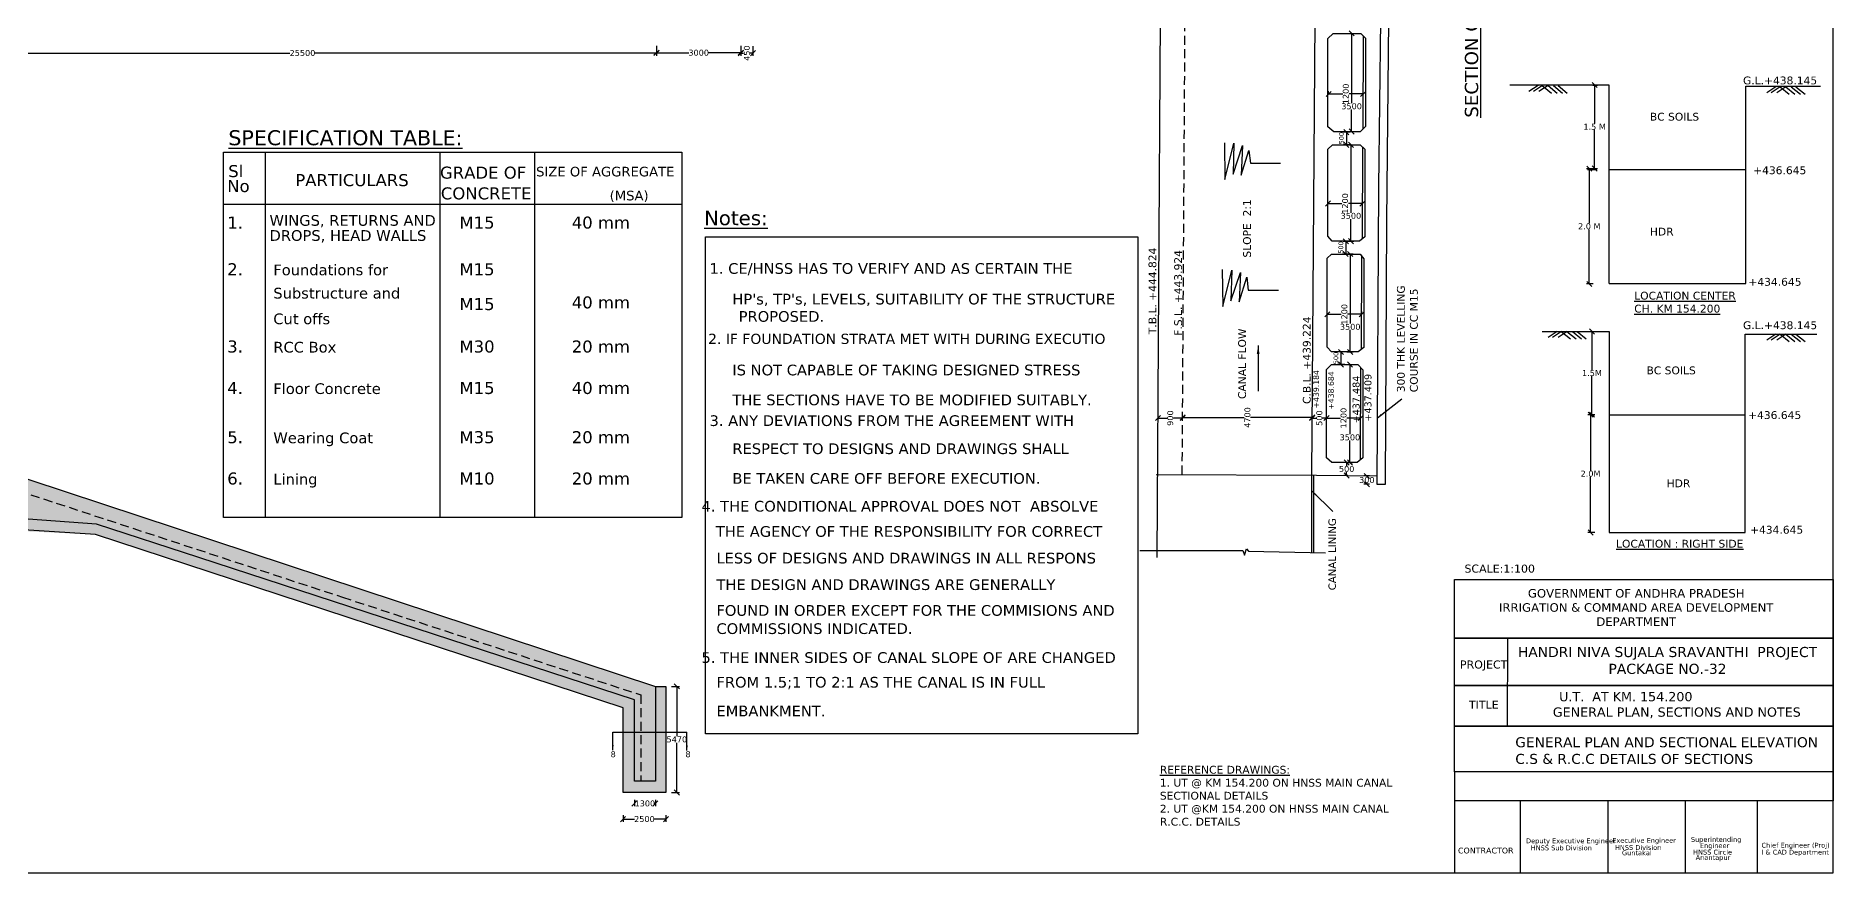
# Model space of a CAD drawing. Header units: inches. Extents: x 158 to 3095, y 377 to 1940.
# Drawn here: x 1815 to 3090, y 377 to 970 of the extents above; entities that cross this region are included whole.
import ezdxf

# ---------------------------------------------------------------- set-up
doc = ezdxf.new("R2010")
doc.units = ezdxf.units.IN
doc.header["$MEASUREMENT"] = 0
doc.linetypes.add('HIDDEN', pattern=[9.525, 6.35, -3.175])
for name, color, linetype in [('DIMENSION', 7, 'Continuous'), ('DRAWING', 50, 'Continuous'), ('HATCH', 7, 'Continuous'), ('TEXT', 7, 'Continuous')]:
    doc.layers.add(name, color=color, linetype=linetype)
doc.styles.get("Standard").update_dxf_attribs({"font": 'verdana.ttf', "height": 4.1875})
doc.dimstyles.get("Standard").update_dxf_attribs({"dimtxt": 4.055, "dimasz": 3.625, "dimexe": 1.9925, "dimexo": 0.0625, "dimgap": 0.09, "dimtad": 0, "dimtih": 1, "dimtoh": 1, "dimdec": 0, "dimzin": 0, "dimdsep": 46, "dimtxsty": 'Standard', "dimblk": 'OBLIQUE', "dimcen": 0.09, "dimadec": 0, "dimazin": 0, "dimtfac": 1, "dimtdec": 0, "dimtofl": 0, "dimtmove": 0, "dimatfit": 3, "dimfxl": 1, "dimtolj": 1, "dimtzin": 0, "dimarcsym": 0})

# ---------------------------------------------------------------- blocks, each defined once
blk = doc.blocks.new('_Oblique')
at = {"color": 0, "linetype": 'ByBlock', "lineweight": -2}
blk.add_line((-0.5, -0.5), (0.5, 0.5), dxfattribs=at)
blk = doc.blocks.new('*D35')
at = {"layer": 'Defpoints', "color": 0, "transparency": 16777216}
for p in [(2265.6, 509.2), (2265.6, 434), (2269.5, 434)]:
    blk.add_point(p, dxfattribs=at)
at = {"layer": 'DIMENSION', "color": 0, "lineweight": -2, "transparency": 16777216}
for p, q in [((2265.7, 509.2), (2271.5, 509.2)), ((2269.5, 509.2), (2269.5, 473.9)), ((2269.5, 434), (2269.5, 469.3)), ((2265.7, 434), (2271.5, 434))]:
    blk.add_line(p, q, dxfattribs=at)
at = {"layer": 'DIMENSION', "color": 0, "lineweight": -2, "transparency": 16777216, "xscale": 3.625, "yscale": 3.625, "zscale": 3.625}
for p, rotation in [((2269.5, 509.2), 90), ((2269.5, 434), 270)]:
    blk.add_blockref('_Oblique', p, dxfattribs=dict(at, rotation=rotation))
at = {"layer": 'DIMENSION', "color": 0, "transparency": 16777216, "insert": (2269.5, 471.6), "char_height": 4.19, "attachment_point": 5}
blk.add_mtext('\\A1;5470', dxfattribs=at)
blk = doc.blocks.new('*D36')
at = {"layer": 'Defpoints', "color": 0, "transparency": 16777216}
for p in [(2231.3, 418), (2261.8, 418), (2261.8, 415.1)]:
    blk.add_point(p, dxfattribs=at)
at = {"layer": 'DIMENSION', "color": 0, "lineweight": -2, "transparency": 16777216}
for p, q in [((2231.3, 417.9), (2231.3, 413.1)), ((2231.3, 415.1), (2239.5, 415.1)), ((2261.8, 415.1), (2253.5, 415.1)), ((2261.8, 417.9), (2261.8, 413.1))]:
    blk.add_line(p, q, dxfattribs=at)
at = {"layer": 'DIMENSION', "color": 0, "lineweight": -2, "transparency": 16777216, "xscale": 3.625, "yscale": 3.625, "zscale": 3.625, "rotation": 180}
blk.add_blockref('_Oblique', (2231.3, 415.1), dxfattribs=at)
at = {"layer": 'DIMENSION', "color": 0, "lineweight": -2, "transparency": 16777216, "xscale": 3.625, "yscale": 3.625, "zscale": 3.625}
blk.add_blockref('_Oblique', (2261.8, 415.1), dxfattribs=at)
at = {"layer": 'DIMENSION', "color": 0, "transparency": 16777216, "insert": (2246.5, 415.1), "char_height": 4.19, "attachment_point": 5}
blk.add_mtext('\\A1;2500', dxfattribs=at)
blk = doc.blocks.new('*D37')
at = {"layer": 'Defpoints', "color": 0, "transparency": 16777216}
for p in [(2239.4, 428.7), (2254.3, 428.7), (2254.3, 426.2)]:
    blk.add_point(p, dxfattribs=at)
at = {"layer": 'DIMENSION', "color": 0, "lineweight": -2, "transparency": 16777216}
for p, q in [((2239.4, 428.7), (2239.4, 424.2)), ((2239.4, 426.2), (2240, 426.2)), ((2254.3, 426.2), (2253.7, 426.2)), ((2254.3, 428.7), (2254.3, 424.2))]:
    blk.add_line(p, q, dxfattribs=at)
at = {"layer": 'DIMENSION', "color": 0, "lineweight": -2, "transparency": 16777216, "xscale": 3.625, "yscale": 3.625, "zscale": 3.625, "rotation": 180}
blk.add_blockref('_Oblique', (2239.4, 426.2), dxfattribs=at)
at = {"layer": 'DIMENSION', "color": 0, "lineweight": -2, "transparency": 16777216, "xscale": 3.625, "yscale": 3.625, "zscale": 3.625}
blk.add_blockref('_Oblique', (2254.3, 426.2), dxfattribs=at)
at = {"layer": 'DIMENSION', "color": 0, "transparency": 16777216, "insert": (2246.8, 426.2), "char_height": 4.19, "attachment_point": 5}
blk.add_mtext('\\A1;1300', dxfattribs=at)
blk = doc.blocks.new('*D85')
at = {"layer": 'Defpoints', "color": 0, "transparency": 16777216}
for p in [(1752.4, 963.4), (2255.1, 963.4), (2255.1, 958.4)]:
    blk.add_point(p, dxfattribs=at)
at = {"layer": 'DIMENSION', "color": 0, "lineweight": -2, "transparency": 16777216}
for p, q in [((1752.4, 963.4), (1752.4, 956.4)), ((1752.4, 958.4), (1994.9, 958.4)), ((2255.1, 958.4), (2012.6, 958.4)), ((2255.1, 963.4), (2255.1, 956.4))]:
    blk.add_line(p, q, dxfattribs=at)
at = {"layer": 'DIMENSION', "color": 0, "lineweight": -2, "transparency": 16777216, "xscale": 3.625, "yscale": 3.625, "zscale": 3.625, "rotation": 180}
blk.add_blockref('_Oblique', (1752.4, 958.4), dxfattribs=at)
at = {"layer": 'DIMENSION', "color": 0, "lineweight": -2, "transparency": 16777216, "xscale": 3.625, "yscale": 3.625, "zscale": 3.625}
blk.add_blockref('_Oblique', (2255.1, 958.4), dxfattribs=at)
at = {"layer": 'DIMENSION', "color": 0, "transparency": 16777216, "insert": (2003.8, 958.4), "char_height": 4.19, "attachment_point": 5}
blk.add_mtext('\\A1;25500', dxfattribs=at)
blk = doc.blocks.new('*D86')
at = {"layer": 'Defpoints', "color": 0, "transparency": 16777216}
for p in [(2255.1, 963.4), (2314.9, 963.4), (2314.9, 958.6)]:
    blk.add_point(p, dxfattribs=at)
at = {"layer": 'DIMENSION', "color": 0, "lineweight": -2, "transparency": 16777216}
for p, q in [((2255.1, 963.4), (2255.1, 956.6)), ((2255.1, 958.6), (2278, 958.6)), ((2314.9, 958.6), (2292, 958.6)), ((2314.9, 963.4), (2314.9, 956.6))]:
    blk.add_line(p, q, dxfattribs=at)
at = {"layer": 'DIMENSION', "color": 0, "lineweight": -2, "transparency": 16777216, "xscale": 3.625, "yscale": 3.625, "zscale": 3.625, "rotation": 180}
blk.add_blockref('_Oblique', (2255.1, 958.6), dxfattribs=at)
at = {"layer": 'DIMENSION', "color": 0, "lineweight": -2, "transparency": 16777216, "xscale": 3.625, "yscale": 3.625, "zscale": 3.625}
blk.add_blockref('_Oblique', (2314.9, 958.6), dxfattribs=at)
at = {"layer": 'DIMENSION', "color": 0, "transparency": 16777216, "insert": (2285, 958.6), "char_height": 4.19, "attachment_point": 5}
blk.add_mtext('\\A1;3000', dxfattribs=at)
blk = doc.blocks.new('*D87')
at = {"layer": 'Defpoints', "color": 0, "transparency": 16777216}
for p in [(2314.9, 963.4), (2323.5, 963.4), (2323.5, 958.3)]:
    blk.add_point(p, dxfattribs=at)
at = {"layer": 'DIMENSION', "color": 0, "lineweight": -2, "transparency": 16777216}
for p, q in [((2314.9, 963.3), (2314.9, 956.3)), ((2314.9, 958.3), (2316.9, 958.3)), ((2323.5, 958.3), (2321.5, 958.3)), ((2323.5, 963.3), (2323.5, 956.3))]:
    blk.add_line(p, q, dxfattribs=at)
at = {"layer": 'DIMENSION', "color": 0, "lineweight": -2, "transparency": 16777216, "xscale": 3.625, "yscale": 3.625, "zscale": 3.625, "rotation": 180}
blk.add_blockref('_Oblique', (2314.9, 958.3), dxfattribs=at)
at = {"layer": 'DIMENSION', "color": 0, "lineweight": -2, "transparency": 16777216, "xscale": 3.625, "yscale": 3.625, "zscale": 3.625}
blk.add_blockref('_Oblique', (2323.5, 958.3), dxfattribs=at)
at = {"layer": 'DIMENSION', "color": 0, "transparency": 16777216, "insert": (2319.2, 958.3), "char_height": 4.19, "attachment_point": 5, "rotation": 90}
blk.add_mtext('\\A1;450', dxfattribs=at)
blk = doc.blocks.new('*D98')
at = {"layer": 'Defpoints', "color": 0, "transparency": 16777216}
for p in [(2759.2, 652.6), (2761.1, 652.6), (2761.2, 658.5)]:
    blk.add_point(p, dxfattribs=at)
at = {"layer": 'DIMENSION', "color": 0, "lineweight": -2, "transparency": 16777216}
for p, q in [((2761.1, 658.5), (2757.2, 658.5)), ((2761.1, 652.6), (2757.2, 652.6)), ((2759.2, 658.5), (2759.2, 657.8)), ((2759.2, 652.6), (2759.2, 653.3))]:
    blk.add_line(p, q, dxfattribs=at)
at = {"layer": 'DIMENSION', "color": 0, "lineweight": -2, "transparency": 16777216, "xscale": 3.625, "yscale": 3.625, "zscale": 3.625}
for p, rotation in [((2759.2, 658.5), 90), ((2759.2, 652.6), 270)]:
    blk.add_blockref('_Oblique', p, dxfattribs=dict(at, rotation=rotation))
at = {"layer": 'DIMENSION', "color": 0, "transparency": 16777216, "insert": (2759.2, 655.6), "char_height": 4.19, "attachment_point": 5}
blk.add_mtext('\\A1;300', dxfattribs=at)
blk = doc.blocks.new('*D99')
at = {"layer": 'Defpoints', "color": 0, "transparency": 16777216}
for p in [(2745.8, 668), (2744.9, 658.8), (2745.8, 658.8)]:
    blk.add_point(p, dxfattribs=at)
at = {"layer": 'DIMENSION', "color": 0, "lineweight": -2, "transparency": 16777216}
for p, q in [((2745.7, 668), (2742.9, 668)), ((2744.9, 668), (2744.9, 665.6)), ((2745.7, 658.8), (2742.9, 658.8)), ((2744.9, 658.8), (2744.9, 661.1))]:
    blk.add_line(p, q, dxfattribs=at)
at = {"layer": 'DIMENSION', "color": 0, "lineweight": -2, "transparency": 16777216, "xscale": 3.625, "yscale": 3.625, "zscale": 3.625}
for p, rotation in [((2744.9, 668), 90), ((2744.9, 658.8), 270)]:
    blk.add_blockref('_Oblique', p, dxfattribs=dict(at, rotation=rotation))
at = {"layer": 'DIMENSION', "color": 0, "transparency": 16777216, "insert": (2744.9, 663.4), "char_height": 4.19, "attachment_point": 5}
blk.add_mtext('\\A1;500', dxfattribs=at)
blk = doc.blocks.new('*D100')
at = {"layer": 'Defpoints', "color": 0, "transparency": 16777216}
for p in [(2611, 699.5), (2628.5, 699.5), (2628.5, 699.5)]:
    blk.add_point(p, dxfattribs=at)
at = {"layer": 'DIMENSION', "color": 0, "lineweight": -2, "transparency": 16777216}
for p, q in [((2611, 699.5), (2611, 701.5)), ((2611, 699.5), (2617.5, 699.5)), ((2628.5, 699.5), (2622, 699.5)), ((2628.5, 699.5), (2628.5, 701.5))]:
    blk.add_line(p, q, dxfattribs=at)
at = {"layer": 'DIMENSION', "color": 0, "lineweight": -2, "transparency": 16777216, "xscale": 3.625, "yscale": 3.625, "zscale": 3.625, "rotation": 180}
blk.add_blockref('_Oblique', (2611, 699.5), dxfattribs=at)
at = {"layer": 'DIMENSION', "color": 0, "lineweight": -2, "transparency": 16777216, "xscale": 3.625, "yscale": 3.625, "zscale": 3.625}
blk.add_blockref('_Oblique', (2628.5, 699.5), dxfattribs=at)
at = {"layer": 'DIMENSION', "color": 0, "transparency": 16777216, "insert": (2619.7, 699.5), "char_height": 4.19, "attachment_point": 5, "rotation": 90}
blk.add_mtext('\\A1;900', dxfattribs=at)
blk = doc.blocks.new('*D101')
at = {"layer": 'Defpoints', "color": 0, "transparency": 16777216}
for p in [(2628.5, 699.5), (2720.4, 699.9), (2720.4, 699.5)]:
    blk.add_point(p, dxfattribs=at)
at = {"layer": 'DIMENSION', "color": 0, "lineweight": -2, "transparency": 16777216}
for p, q in [((2628.5, 699.5), (2628.5, 701.9)), ((2720.4, 699.5), (2720.4, 701.9)), ((2628.5, 699.9), (2672.2, 699.9)), ((2720.4, 699.9), (2676.7, 699.9))]:
    blk.add_line(p, q, dxfattribs=at)
at = {"layer": 'DIMENSION', "color": 0, "lineweight": -2, "transparency": 16777216, "xscale": 3.625, "yscale": 3.625, "zscale": 3.625, "rotation": 180}
blk.add_blockref('_Oblique', (2628.5, 699.9), dxfattribs=at)
at = {"layer": 'DIMENSION', "color": 0, "lineweight": -2, "transparency": 16777216, "xscale": 3.625, "yscale": 3.625, "zscale": 3.625}
blk.add_blockref('_Oblique', (2720.4, 699.9), dxfattribs=at)
at = {"layer": 'DIMENSION', "color": 0, "transparency": 16777216, "insert": (2674.5, 699.9), "char_height": 4.19, "attachment_point": 5, "rotation": 90}
blk.add_mtext('\\A1;4700', dxfattribs=at)
blk = doc.blocks.new('*D102')
at = {"layer": 'Defpoints', "color": 0, "transparency": 16777216}
for p in [(2720.4, 699.5), (2730.6, 699.5), (2730.6, 699.5)]:
    blk.add_point(p, dxfattribs=at)
at = {"layer": 'DIMENSION', "color": 0, "lineweight": -2, "transparency": 16777216}
for p, q in [((2720.4, 699.6), (2720.4, 701.5)), ((2720.4, 699.5), (2723.3, 699.5)), ((2730.6, 699.5), (2727.8, 699.5)), ((2730.6, 699.5), (2730.6, 701.5))]:
    blk.add_line(p, q, dxfattribs=at)
at = {"layer": 'DIMENSION', "color": 0, "lineweight": -2, "transparency": 16777216, "xscale": 3.625, "yscale": 3.625, "zscale": 3.625}
for p, rotation in [((2720.4, 699.5), 179.6482140810192), ((2730.6, 699.5), 359.6482140810192)]:
    blk.add_blockref('_Oblique', p, dxfattribs=dict(at, rotation=rotation))
at = {"layer": 'DIMENSION', "color": 0, "transparency": 16777216, "insert": (2725.5, 699.5), "char_height": 4.19, "attachment_point": 5, "rotation": 90}
blk.add_mtext('\\A1;500', dxfattribs=at)
blk = doc.blocks.new('*D103')
at = {"layer": 'Defpoints', "color": 0, "transparency": 16777216}
for p in [(2730.6, 699.5), (2754.8, 699.5), (2754.8, 699.5)]:
    blk.add_point(p, dxfattribs=at)
at = {"layer": 'DIMENSION', "color": 0, "lineweight": -2, "transparency": 16777216}
for p, q in [((2730.6, 699.5), (2730.6, 701.5)), ((2730.6, 699.5), (2740.5, 699.5)), ((2754.8, 699.5), (2745, 699.5)), ((2754.8, 699.5), (2754.8, 701.5))]:
    blk.add_line(p, q, dxfattribs=at)
at = {"layer": 'DIMENSION', "color": 0, "lineweight": -2, "transparency": 16777216, "xscale": 3.625, "yscale": 3.625, "zscale": 3.625, "rotation": 180}
blk.add_blockref('_Oblique', (2730.6, 699.5), dxfattribs=at)
at = {"layer": 'DIMENSION', "color": 0, "lineweight": -2, "transparency": 16777216, "xscale": 3.625, "yscale": 3.625, "zscale": 3.625}
blk.add_blockref('_Oblique', (2754.8, 699.5), dxfattribs=at)
at = {"layer": 'DIMENSION', "color": 0, "transparency": 16777216, "insert": (2742.7, 699.5), "char_height": 4.19, "attachment_point": 5, "rotation": 90}
blk.add_mtext('\\A1;1200', dxfattribs=at)
blk = doc.blocks.new('*D104')
at = {"layer": 'Defpoints', "color": 0, "transparency": 16777216}
for p in [(2744.9, 737.5), (2747.2, 737.5), (2744.9, 668)]:
    blk.add_point(p, dxfattribs=at)
at = {"layer": 'DIMENSION', "color": 0, "lineweight": -2, "transparency": 16777216}
for p, q in [((2745, 737.5), (2749.2, 737.5)), ((2747.2, 737.5), (2747.2, 688.1)), ((2747.2, 668), (2747.2, 683.6)), ((2745, 668), (2749.2, 668))]:
    blk.add_line(p, q, dxfattribs=at)
at = {"layer": 'DIMENSION', "color": 0, "lineweight": -2, "transparency": 16777216, "xscale": 3.625, "yscale": 3.625, "zscale": 3.625}
for p, rotation in [((2747.2, 737.5), 90), ((2747.2, 668), 270)]:
    blk.add_blockref('_Oblique', p, dxfattribs=dict(at, rotation=rotation))
at = {"layer": 'DIMENSION', "color": 0, "transparency": 16777216, "insert": (2747.2, 685.8), "char_height": 4.19, "attachment_point": 5}
blk.add_mtext('\\A1;3500', dxfattribs=at)
blk = doc.blocks.new('*D105')
at = {"layer": 'Defpoints', "color": 0, "transparency": 16777216}
for p in [(2731.1, 773.1), (2755.6, 773.1), (2755.6, 773.1)]:
    blk.add_point(p, dxfattribs=at)
at = {"layer": 'DIMENSION', "color": 0, "lineweight": -2, "transparency": 16777216}
for p, q in [((2731.1, 773.2), (2731.1, 775.1)), ((2731.1, 773.1), (2741, 773.1)), ((2755.6, 773.1), (2745.6, 773.1)), ((2755.6, 773.2), (2755.6, 775.1))]:
    blk.add_line(p, q, dxfattribs=at)
at = {"layer": 'DIMENSION', "color": 0, "lineweight": -2, "transparency": 16777216, "xscale": 3.625, "yscale": 3.625, "zscale": 3.625, "rotation": 180}
blk.add_blockref('_Oblique', (2731.1, 773.1), dxfattribs=at)
at = {"layer": 'DIMENSION', "color": 0, "lineweight": -2, "transparency": 16777216, "xscale": 3.625, "yscale": 3.625, "zscale": 3.625}
blk.add_blockref('_Oblique', (2755.6, 773.1), dxfattribs=at)
at = {"layer": 'DIMENSION', "color": 0, "transparency": 16777216, "insert": (2743.3, 773.1), "char_height": 4.19, "attachment_point": 5, "rotation": 90}
blk.add_mtext('\\A1;1200', dxfattribs=at)
blk = doc.blocks.new('*D106')
at = {"layer": 'Defpoints', "color": 0, "transparency": 16777216}
for p in [(2745, 815.9), (2747.4, 815.9), (2745, 746.4)]:
    blk.add_point(p, dxfattribs=at)
at = {"layer": 'DIMENSION', "color": 0, "lineweight": -2, "transparency": 16777216}
for p, q in [((2745.1, 815.9), (2749.4, 815.9)), ((2747.4, 815.9), (2747.4, 766.5)), ((2747.4, 746.4), (2747.4, 762)), ((2745.1, 746.4), (2749.4, 746.4))]:
    blk.add_line(p, q, dxfattribs=at)
at = {"layer": 'DIMENSION', "color": 0, "lineweight": -2, "transparency": 16777216, "xscale": 3.625, "yscale": 3.625, "zscale": 3.625}
for p, rotation in [((2747.4, 815.9), 90), ((2747.4, 746.4), 270)]:
    blk.add_blockref('_Oblique', p, dxfattribs=dict(at, rotation=rotation))
at = {"layer": 'DIMENSION', "color": 0, "transparency": 16777216, "insert": (2747.4, 764.2), "char_height": 4.19, "attachment_point": 5}
blk.add_mtext('\\A1;3500', dxfattribs=at)
blk = doc.blocks.new('*D107')
at = {"layer": 'Defpoints', "color": 0, "transparency": 16777216}
for p in [(2731.6, 851.7), (2756.1, 851.7), (2756.1, 851.7)]:
    blk.add_point(p, dxfattribs=at)
at = {"layer": 'DIMENSION', "color": 0, "lineweight": -2, "transparency": 16777216}
for p, q in [((2731.6, 851.8), (2731.6, 853.7)), ((2731.6, 851.7), (2741.5, 851.7)), ((2756.1, 851.7), (2746.1, 851.7)), ((2756.1, 851.8), (2756.1, 853.7))]:
    blk.add_line(p, q, dxfattribs=at)
at = {"layer": 'DIMENSION', "color": 0, "lineweight": -2, "transparency": 16777216, "xscale": 3.625, "yscale": 3.625, "zscale": 3.625, "rotation": 180}
blk.add_blockref('_Oblique', (2731.6, 851.7), dxfattribs=at)
at = {"layer": 'DIMENSION', "color": 0, "lineweight": -2, "transparency": 16777216, "xscale": 3.625, "yscale": 3.625, "zscale": 3.625}
blk.add_blockref('_Oblique', (2756.1, 851.7), dxfattribs=at)
at = {"layer": 'DIMENSION', "color": 0, "transparency": 16777216, "insert": (2743.8, 851.7), "char_height": 4.19, "attachment_point": 5, "rotation": 90}
blk.add_mtext('\\A1;1200', dxfattribs=at)
blk = doc.blocks.new('*D108')
at = {"layer": 'Defpoints', "color": 0, "transparency": 16777216}
for p in [(2745.5, 893.3), (2747.9, 893.3), (2745.5, 825)]:
    blk.add_point(p, dxfattribs=at)
at = {"layer": 'DIMENSION', "color": 0, "lineweight": -2, "transparency": 16777216}
for p, q in [((2745.6, 893.3), (2749.9, 893.3)), ((2747.9, 893.3), (2747.9, 845.1)), ((2747.9, 825), (2747.9, 840.6)), ((2745.6, 825), (2749.9, 825))]:
    blk.add_line(p, q, dxfattribs=at)
at = {"layer": 'DIMENSION', "color": 0, "lineweight": -2, "transparency": 16777216, "xscale": 3.625, "yscale": 3.625, "zscale": 3.625}
for p, rotation in [((2747.9, 893.3), 90), ((2747.9, 825), 270)]:
    blk.add_blockref('_Oblique', p, dxfattribs=dict(at, rotation=rotation))
at = {"layer": 'DIMENSION', "color": 0, "transparency": 16777216, "insert": (2747.9, 842.9), "char_height": 4.19, "attachment_point": 5}
blk.add_mtext('\\A1;3500', dxfattribs=at)
blk = doc.blocks.new('*D109')
at = {"layer": 'Defpoints', "color": 0, "transparency": 16777216}
for p in [(2732.1, 929.4), (2756.6, 929.4), (2756.6, 929.4)]:
    blk.add_point(p, dxfattribs=at)
at = {"layer": 'DIMENSION', "color": 0, "lineweight": -2, "transparency": 16777216}
for p, q in [((2732.1, 929.5), (2732.1, 931.4)), ((2756.6, 929.5), (2756.6, 931.4)), ((2732.1, 929.4), (2742.1, 929.4)), ((2756.6, 929.4), (2746.6, 929.4))]:
    blk.add_line(p, q, dxfattribs=at)
at = {"layer": 'DIMENSION', "color": 0, "lineweight": -2, "transparency": 16777216, "xscale": 3.625, "yscale": 3.625, "zscale": 3.625, "rotation": 180}
blk.add_blockref('_Oblique', (2732.1, 929.4), dxfattribs=at)
at = {"layer": 'DIMENSION', "color": 0, "lineweight": -2, "transparency": 16777216, "xscale": 3.625, "yscale": 3.625, "zscale": 3.625}
blk.add_blockref('_Oblique', (2756.6, 929.4), dxfattribs=at)
at = {"layer": 'DIMENSION', "color": 0, "transparency": 16777216, "insert": (2744.3, 929.4), "char_height": 4.19, "attachment_point": 5, "rotation": 90}
blk.add_mtext('\\A1;1200', dxfattribs=at)
blk = doc.blocks.new('*D110')
at = {"layer": 'Defpoints', "color": 0, "transparency": 16777216}
for p in [(2746.1, 972.3), (2748.4, 972.3), (2746.1, 902.7)]:
    blk.add_point(p, dxfattribs=at)
at = {"layer": 'DIMENSION', "color": 0, "lineweight": -2, "transparency": 16777216}
for p, q in [((2746.1, 972.3), (2750.4, 972.3)), ((2748.4, 972.3), (2748.4, 922.8)), ((2748.4, 902.7), (2748.4, 918.3)), ((2746.1, 902.7), (2750.4, 902.7))]:
    blk.add_line(p, q, dxfattribs=at)
at = {"layer": 'DIMENSION', "color": 0, "lineweight": -2, "transparency": 16777216, "xscale": 3.625, "yscale": 3.625, "zscale": 3.625}
for p, rotation in [((2748.4, 972.3), 90), ((2748.4, 902.7), 270)]:
    blk.add_blockref('_Oblique', p, dxfattribs=dict(at, rotation=rotation))
at = {"layer": 'DIMENSION', "color": 0, "transparency": 16777216, "insert": (2748.4, 920.6), "char_height": 4.19, "attachment_point": 5}
blk.add_mtext('\\A1;3500', dxfattribs=at)
blk = doc.blocks.new('*D118')
at = {"layer": 'Defpoints', "color": 0, "transparency": 16777216}
for p in [(2921.1, 701.9), (2918, 618.4), (2921.1, 618.4)]:
    blk.add_point(p, dxfattribs=at)
at = {"layer": 'DIMENSION', "color": 0, "lineweight": -2, "transparency": 16777216}
for p, q in [((2921.1, 701.9), (2916.1, 701.9)), ((2918, 701.9), (2918, 662.4)), ((2918, 618.4), (2918, 657.9)), ((2921.1, 618.4), (2916.1, 618.4))]:
    blk.add_line(p, q, dxfattribs=at)
at = {"layer": 'DIMENSION', "color": 0, "lineweight": -2, "transparency": 16777216, "xscale": 3.625, "yscale": 3.625, "zscale": 3.625}
for p, rotation in [((2918, 701.9), 90), ((2918, 618.4), 270)]:
    blk.add_blockref('_Oblique', p, dxfattribs=dict(at, rotation=rotation))
at = {"layer": 'DIMENSION', "color": 0, "transparency": 16777216, "insert": (2918, 660.1), "char_height": 4.19, "attachment_point": 5}
blk.add_mtext('\\A1;2.0M', dxfattribs=at)
blk = doc.blocks.new('*D119')
at = {"layer": 'Defpoints', "color": 0, "transparency": 16777216}
for p in [(2918.6, 760.9), (2919, 760.9), (2918.6, 701.9)]:
    blk.add_point(p, dxfattribs=at)
at = {"layer": 'DIMENSION', "color": 0, "lineweight": -2, "transparency": 16777216}
for p, q in [((2918.6, 760.9), (2920.9, 760.9)), ((2919, 760.9), (2919, 733.7)), ((2919, 701.9), (2919, 729.2)), ((2918.6, 701.9), (2920.9, 701.9))]:
    blk.add_line(p, q, dxfattribs=at)
at = {"layer": 'DIMENSION', "color": 0, "lineweight": -2, "transparency": 16777216, "xscale": 3.625, "yscale": 3.625, "zscale": 3.625}
for p, rotation in [((2919, 760.9), 90), ((2919, 701.9), 270)]:
    blk.add_blockref('_Oblique', p, dxfattribs=dict(at, rotation=rotation))
at = {"layer": 'DIMENSION', "color": 0, "transparency": 16777216, "insert": (2919, 731.4), "char_height": 4.19, "attachment_point": 5}
blk.add_mtext('\\A1;1.5M', dxfattribs=at)
blk = doc.blocks.new('*D120')
at = {"layer": 'Defpoints', "color": 0, "transparency": 16777216}
for p in [(2919.7, 935.7), (2919.7, 876.5), (2920.9, 876.5)]:
    blk.add_point(p, dxfattribs=at)
at = {"layer": 'DIMENSION', "color": 0, "lineweight": -2, "transparency": 16777216}
for p, q in [((2919.7, 935.7), (2922.9, 935.7)), ((2920.9, 935.7), (2920.9, 908.3)), ((2920.9, 876.5), (2920.9, 903.8)), ((2919.7, 876.5), (2922.9, 876.5))]:
    blk.add_line(p, q, dxfattribs=at)
at = {"layer": 'DIMENSION', "color": 0, "lineweight": -2, "transparency": 16777216, "xscale": 3.625, "yscale": 3.625, "zscale": 3.625}
for p, rotation in [((2920.9, 935.7), 90), ((2920.9, 876.5), 270)]:
    blk.add_blockref('_Oblique', p, dxfattribs=dict(at, rotation=rotation))
at = {"layer": 'DIMENSION', "color": 0, "transparency": 16777216, "insert": (2920.9, 906.1), "char_height": 4.19, "attachment_point": 5}
blk.add_mtext('\\A1;1.5 M', dxfattribs=at)
blk = doc.blocks.new('*D121')
at = {"layer": 'Defpoints', "color": 0, "transparency": 16777216}
for p in [(2919.9, 876.3), (2917.1, 794.6), (2919.9, 794.6)]:
    blk.add_point(p, dxfattribs=at)
at = {"layer": 'DIMENSION', "color": 0, "lineweight": -2, "transparency": 16777216}
for p, q in [((2919.8, 876.3), (2915.1, 876.3)), ((2917.1, 876.3), (2917.1, 837.7)), ((2917.1, 794.6), (2917.1, 833.2)), ((2919.8, 794.6), (2915.1, 794.6))]:
    blk.add_line(p, q, dxfattribs=at)
at = {"layer": 'DIMENSION', "color": 0, "lineweight": -2, "transparency": 16777216, "xscale": 3.625, "yscale": 3.625, "zscale": 3.625}
for p, rotation in [((2917.1, 876.3), 90), ((2917.1, 794.6), 270)]:
    blk.add_blockref('_Oblique', p, dxfattribs=dict(at, rotation=rotation))
at = {"layer": 'DIMENSION', "color": 0, "transparency": 16777216, "insert": (2917.1, 835.5), "char_height": 4.19, "attachment_point": 5}
blk.add_mtext('\\A1;2.0 M', dxfattribs=at)

msp = doc.modelspace()

# ---------------------------------------------------------------- hatches: boundary and pattern name
at = {"layer": 'HATCH'}
h = msp.add_hatch(dxfattribs=at)
h.set_pattern_fill('AR-CONC', color=256, scale=4, style=0)
h.set_pattern_definition([(50, (0, 0), (28.6904, -2.51009), [3, -33]), (355, (0, 0), (-5.55005, 30.0877), [2.4, -26.4]), (100.4514, (2.39, -0.21), (23.14038, 27.57758), [2.5496, -28.0457]), (46.1842, (0, 8), (42.68964, -6.62076), [4.5, -49.5]), (96.6356, (3.557, 7.45), (37.3865, 38.9647), [3.8244, -42.0685]), (351.1842, (0, 8), (37.3865, 38.96474), [3.6, -39.6]), (21, (4, 6), (23.87628, -16.10476), [3, -33]), (326, (4, 6), (9.7326, 29.006), [2.4, -26.4]), (71.4514, (5.99, 4.658), (33.6089, 12.90122), [2.5496, -28.0457]), (37.5, (0, 0), (0.486394, 13.315754), [0, -26.08, 0, -26.8, 0, -26.5]), (7.5, (0, 0), (10.52278, 15.77647), [0, -15.28, 0, -25.48, 0, -10.1]), (327.5, (-8.92, 0), (21.352897, -0.902195), [0, -10, 0, -31.2, 0, -41.4]), (317.5, (-12.92, 0), (23.32745, 4.0042), [0, -13, 0, -20.72, 0, -29.4])])
h.paths.add_polyline_path([(2231.3, 434), (2261.8, 434), (2261.8, 509.2), (2254.3, 509.2), (1757.2, 673), (1212, 674.5), (1212, 658.5), (1232.5, 658.4), (1715.3, 657), (1715.3, 623.5), (1856.8, 616.9), (2231.3, 494)])

# ---------------------------------------------------------------- linework, layer by layer
at = {"layer": 'DIMENSION'}
for p, q in [((2747.4, 902.3), (2742.7, 902.3)), ((2747.4, 893.3), (2742.7, 893.3)), ((2744.7, 902.3), (2744.7, 893.3)), ((2747, 824.8), (2742.3, 824.8)), ((2744.3, 824.8), (2744.2, 815.9)), ((2746.9, 815.8), (2742.2, 815.9)), ((2743.6, 746.4), (2738.9, 746.5)), ((2740.8, 746.4), (2740.8, 737.5)), ((2743.5, 737.5), (2738.8, 737.5))]:
    msp.add_line(p, q, dxfattribs=at)
msp.add_lwpolyline([(2915.8, 875.9), (2922.5, 875.9)], dxfattribs=at)
at = {"layer": 'DIMENSION', "ltscale": 0.02}
for points in [[(2821.5, 585.1), (3090.1, 585.1), (3090.1, 543.4), (2821.5, 543.4)], [(2821.5, 543.4), (3090.1, 543.4), (3090.1, 509.9), (2821.5, 509.9)], [(2821.5, 543.4), (2859.1, 543.4), (2858.9, 481), (2821.5, 481)], [(2821.5, 509.9), (3090.1, 509.9), (3090.1, 481), (2821.5, 481)], [(2821.5, 481), (3090.1, 481), (3090.1, 448.7), (2821.5, 448.7)], [(2821.5, 376.9), (3090.1, 376.9), (3090.1, 428), (2821.5, 428)]]:
    msp.add_lwpolyline(points, close=True, dxfattribs=at)
for points in [[(2821.5, 448.7), (2821.5, 428)], [(3090.1, 448.7), (3090.1, 428)], [(2868.1, 428), (2868.1, 376.9)], [(2930.3, 428), (2930.3, 376.9)], [(2985.2, 428), (2985.2, 376.9)], [(3036.3, 428), (3036.3, 376.9)]]:
    msp.add_lwpolyline(points, dxfattribs=at)
at = {"layer": 'DRAWING'}
for points in [[(3090.1, 1939.6), (157.9, 1939.6), (157.9, 376.9), (3090.1, 376.9)], [(1947.8, 888), (2273.1, 888), (2273.1, 629.1), (1947.8, 629.1)], [(2289.8, 828.1), (2596.6, 828.1), (2596.6, 475.6), (2289.8, 475.6)]]:
    msp.add_lwpolyline(points, close=True, dxfattribs=at)
for points in [[(2720.1, 659), (2722.6, 981.8), (2724.5, 1295.7)], [(2610.3, 600.7), (2612.8, 982.6)], [(2735.3, 972.3), (2755, 972.3), (2758.2, 969), (2758.2, 906.2), (2754.5, 902.6), (2735.7, 902.6), (2731.6, 906.1), (2731.6, 968.8), (2735.3, 972.3)], [(2756.7, 904.7), (2756.8, 970.5)], [(2768.9, 981.7), (2767.6, 863.6), (2766.2, 652.6)], [(2766.2, 652.6), (2772.4, 652.6), (2773.4, 839.1), (2774.8, 981.6)], [(2931.2, 795), (2931.2, 875.5), (2931.2, 935.6), (2860.7, 935.6)], [(2880.7, 935.3), (2874.3, 931)], [(2883.8, 935.3), (2877.4, 931)], [(2887.8, 935.3), (2881.4, 931)], [(2883.7, 935.3), (2890.2, 930)], [(2887.8, 935.3), (2894.3, 930)], [(2891.6, 935.3), (2898.1, 930)], [(2895, 935.3), (2901.5, 930)], [(2931.2, 795), (3028.2, 795), (3028.2, 874.8), (3028.2, 934.8), (3081.1, 934.8)], [(3049.5, 934.5), (3043.1, 930.2)], [(3052.6, 934.5), (3046.2, 930.2)], [(3056.6, 934.5), (3050.2, 930.2)], [(3052.5, 934.5), (3059, 929.2)], [(3056.5, 934.5), (3063.1, 929.2)], [(3060.4, 934.5), (3066.9, 929.2)], [(3063.8, 934.5), (3070.3, 929.2)], [(2658.1, 894.8), (2658.4, 868.6), (2664.9, 894.4), (2664.3, 872.5), (2670.9, 892.7), (2670, 871.8), (2675.5, 889.3), (2676.6, 880.2), (2698, 880.2)], [(2734.9, 893.3), (2754.4, 893.3), (2757.8, 890.1), (2757.8, 828), (2753.9, 825), (2734.7, 825), (2731.5, 828.4), (2731.5, 890.2), (2734.9, 893.3)], [(1977.3, 888), (1977.3, 629.1)], [(2101.2, 888), (2101.2, 629.1)], [(2168.4, 888), (2168.4, 629.1)], [(2756.2, 826.8), (2756.4, 891.4)], [(2931.2, 875.8), (3028.2, 875.8)], [(1947.8, 851.3), (2273.1, 851.3)], [(2656.6, 804.9), (2656.9, 778.7), (2663.4, 804.5), (2662.8, 782.6), (2669.5, 802.8), (2668.5, 781.9), (2674, 799.4), (2675.1, 790.3), (2696.5, 790.3)], [(2734.1, 815.8), (2754.4, 815.8), (2757.1, 812.4), (2757.1, 749.5), (2753.1, 746.4), (2734.2, 746.4), (2731.1, 749.7), (2731.1, 812.8), (2734.1, 815.8)], [(2755.5, 748.2), (2755.7, 814.2)], [(2883.7, 761), (2931.3, 761), (2931.3, 618.4), (3027.8, 618.4), (3027.8, 759.1), (3078.7, 759.1)], [(2894.2, 761), (2887.8, 756.7)], [(2897.3, 761), (2890.9, 756.7)], [(2901.3, 761), (2894.9, 756.7)], [(2897.2, 761), (2903.7, 755.7)], [(2901.2, 761), (2907.7, 755.7)], [(2905.1, 761), (2911.6, 755.7)], [(2908.5, 761), (2915, 755.7)], [(3049.5, 759.1), (3043.1, 754.8)], [(3052.6, 759.1), (3046.2, 754.8)], [(3056.6, 759.1), (3050.2, 754.8)], [(3052.5, 759.1), (3059, 753.8)], [(3056.5, 759.1), (3063.1, 753.8)], [(3060.4, 759.1), (3066.9, 753.8)], [(3063.8, 759.1), (3070.3, 753.8)], [(2734.2, 737.5), (2752.9, 737.5), (2756.3, 733.8), (2756.3, 671.2), (2752.4, 668), (2734.4, 668), (2730.6, 671.3), (2730.6, 734), (2734.2, 737.5)], [(2754.7, 669.9), (2754.9, 735.3)], [(2931.3, 701.9), (3027.8, 701.9)], [(372.5, 433.2), (372.5, 514.6), (380.3, 514.6), (710.6, 675.9), (1757.1, 673.1), (2254.3, 509.2)], [(2261.8, 509.2), (2261.8, 434), (2231.3, 434), (2231.3, 494), (1856.8, 616.9), (1754.8, 623.5), (1715.3, 623.5), (1715.3, 657), (749.6, 659.8), (750.1, 636.4)], [(2239.4, 499.8), (1930.3, 600.6), (1857.6, 624.3), (1757.1, 631.6), (1750.8, 631.6), (1740.8, 631.6), (1723.5, 631.6), (1723.5, 663.2)], [(2609.8, 659.6), (2723.5, 659), (2766.3, 658.5)], [(2720.1, 604.2), (2720.1, 659)], [(2721.6, 604.2), (2721.6, 659)], [(2598.2, 605.7), (2671.2, 605.7), (2672.3, 602.4), (2673.9, 606.9), (2675.2, 605.2), (2729.9, 603.9)], [(2254.3, 509.2), (2261.8, 509.2)]]:
    msp.add_lwpolyline(points, dxfattribs=at)
at = {"layer": 'DRAWING', "linetype": 'HIDDEN'}
for points in [[(2628.2, 659.5), (2630.2, 982.5)], [(1756.7, 663), (2032.2, 572.5), (2244, 503.2)], [(2244, 503.2), (2244, 442)]]:
    msp.add_lwpolyline(points, dxfattribs=at)
at = {"layer": 'DRAWING', "linetype": 'ByBlock'}
msp.add_lwpolyline([(2254.3, 509.2), (2254.3, 442), (2239.4, 442), (2239.4, 499.8)], dxfattribs=at)

# ---------------------------------------------------------------- block references
at = {"layer": 'DIMENSION', "xscale": 3.625, "yscale": 3.625, "zscale": 3.625}
for p, rotation in [((2744.7, 893.3), 269.511642779474), ((2744.7, 902.3), 89.51164277947396), ((2744.2, 815.9), 269.511642779474), ((2744.3, 824.8), 89.51164277947396), ((2740.8, 746.4), 89.51164277947396), ((2740.8, 737.5), 269.511642779474)]:
    msp.add_blockref('_Oblique', p, dxfattribs=dict(at, rotation=rotation))

# ---------------------------------------------------------------- texts
at = {"layer": 'DIMENSION', "char_height": 3.35, "attachment_point": 5, "rotation": 90}
for insert in [(2741.2, 898), (2740.8, 820.5), (2737.3, 742.1)]:
    msp.add_mtext('\\A1;500', dxfattribs=dict(at, insert=insert))
at = {"layer": 'TEXT'}
for s, height, p in [('%%uSPECIFICATION TABLE:', 10.647, (1951.2, 893)), ('No', 8.52, (1950.4, 859.8)), ('Sl', 8.52, (1951.1, 870.4)), ('PARTICULARS', 8.518, (1998.7, 864)), ('GRADE OF', 8.52, (2101.4, 869.3)), ('SIZE OF AGGREGATE', 6.814, (2169.6, 870.9)), ('CONCRETE', 8.52, (2102, 854.6)), ('(MSA)', 6.81, (2221.8, 853.9)), ('1.', 8.52, (1950.4, 833.9)), ('WINGS, RETURNS AND', 7.581, (1980.4, 835.9)), ('M15', 8.52, (2115.2, 833.9)), ('40 mm', 8.52, (2194.9, 833.9)), ('%%uNotes:', 10.22, (2288.8, 836.3)), ('DROPS, HEAD WALLS', 7.581, (1980.4, 825.2)), ('2.', 8.52, (1950.4, 800.8)), ('Foundations for', 7.581, (1983.1, 800.8)), ('M15', 8.52, (2115.2, 800.8)), ('1. CE/HNSS HAS TO VERIFY AND AS CERTAIN THE', 7.581, (2292.7, 801.8)), ('Substructure and', 7.581, (1983.1, 784.3)), ('M15', 8.52, (2115.2, 776.1)), ('40 mm', 8.52, (2194.9, 777.3)), ("HP's, TP's, LEVELS, SUITABILITY OF THE STRUCTURE", 7.581, (2308.9, 780.1)), ('Cut offs', 7.58, (1983.1, 766.1)), ('PROPOSED.', 7.58, (2313.4, 767.8)), ('3.', 8.52, (1950.4, 746)), ('RCC Box', 7.58, (1983.1, 746)), ('M30', 8.52, (2115.2, 746)), ('20 mm', 8.52, (2194.9, 746)), ('2. IF FOUNDATION STRATA MET WITH DURING EXECUTIO', 7.202, (2291.7, 752.1)), ('IS NOT CAPABLE OF TAKING DESIGNED STRESS ', 7.581, (2308.9, 729.8)), ('4.', 8.52, (1950.4, 716.6)), ('Floor Concrete', 7.581, (1983.1, 716.6)), ('M15', 8.52, (2115.2, 716.6)), ('40 mm', 8.52, (2194.9, 716.6)), ('THE SECTIONS HAVE TO BE MODIFIED SUITABLY.', 7.581, (2308.9, 708.6)), ('3. ANY DEVIATIONS FROM THE AGREEMENT WITH', 7.581, (2292.7, 693.9)), ('5.', 8.52, (1950.4, 681.7)), ('Wearing Coat', 7.581, (1983.1, 681.7)), ('M35', 8.52, (2115.2, 681.7)), ('20 mm', 8.52, (2194.9, 681.7)), ('RESPECT TO DESIGNS AND DRAWINGS SHALL', 7.581, (2308.9, 674)), ('6.', 8.52, (1950.4, 652.4)), ('Lining', 7.58, (1983.1, 652.4)), ('M10', 8.52, (2115.2, 652.4)), ('20 mm', 8.52, (2194.9, 652.4)), ('BE TAKEN CARE OFF BEFORE EXECUTION.', 7.581, (2308.9, 652.9)), ('4. THE CONDITIONAL APPROVAL DOES NOT  ABSOLVE', 7.581, (2287, 633.2)), ('THE AGENCY OF THE RESPONSIBILITY FOR CORRECT', 7.581, (2297.2, 615.3)), ('LESS OF DESIGNS AND DRAWINGS IN ALL RESPONS', 7.581, (2297.6, 596.4)), ('THE DESIGN AND DRAWINGS ARE GENERALLY', 7.581, (2297.6, 577.6)), ('FOUND IN ORDER EXCEPT FOR THE COMMISIONS AND', 7.581, (2297.6, 559.3)), ('COMMISSIONS INDICATED.', 7.581, (2297.6, 546.4)), ('5. THE INNER SIDES OF CANAL SLOPE OF ARE CHANGED', 7.581, (2287, 525.9)), ('FROM 1.5;1 TO 2:1 AS THE CANAL IS IN FULL', 7.581, (2297.6, 508.4)), ('U.T.  AT KM. 154.200', 6.559, (2895.7, 498.7)), ('EMBANKMENT.', 7.581, (2297.6, 488)), ('Deputy Executive Engineer', 3.407, (2872.2, 398)), ('HNSS Sub Division', 3.407, (2875.6, 393)), (' Executive Engineer', 3.407, (2931.9, 398.3)), ('HNSS Division', 3.407, (2935.3, 393.3)), ('Superintending ', 3.407, (2989.2, 399)), ('Chief Engineer (Proj)', 3.407, (3039.3, 394.9)), ('Guntakal', 3.41, (2940.3, 389.5)), ('HNSS Circle', 3.407, (2990.8, 390)), ('Anantapur', 3.41, (2992.6, 386.2)), ('I & CAD Department', 3.407, (3039.3, 390))]:
    msp.add_text(s, height=height, dxfattribs=at).set_placement(p)
at = {"layer": 'TEXT', "attachment_point": 1, "rotation": 90}
for s, insert, char_height, width in [("{\\LSECTION ON 'PQRS'}", (2828.8, 912.5), 9.422, 460.515), ('SLOPE  2:1', (2671.4, 813.3), 5.53, 100.578), ('T.B.L. +444.824', (2604.3, 759), 5.527, 100.578), ('F.S.L. +443.924', (2622.5, 757.9), 5.527, 100.578), ('300 THK LEVELLING\\PCOURSE IN CC M15', (2780.6, 717.8), 5.527, 100.578), ('C.B.L. +439.224', (2713.8, 709.5), 5.527, 100.578), ('CANAL FLOW ', (2667.9, 713), 5.527, 100.578), ('+439.184', (2721.2, 706.4), 3.98, 72.416), ('+438.684', (2731.8, 705.5), 3.98, 72.416), ('+437.484', (2749.1, 695.7), 4.97, 90.52), ('+437.409', (2757.5, 697), 4.97, 90.52), ('CANAL LINING', (2732, 577.4), 5.234, 90.675)]:
    msp.add_mtext(s, dxfattribs=dict(at, insert=insert, char_height=char_height, width=width))
at = {"layer": 'TEXT'}
for s, insert, char_height, width, attachment_point in [('G.L.+438.145', (3026.2, 941.7), 5.527, 100.578, 1), ('BC SOILS', (2960.1, 916), 5.53, 100.578, 1), ('+436.645', (3033.4, 878), 5.53, 100.578, 1), ('HDR', (2960.1, 834.5), 5.53, 100.578, 1), ('+434.645', (3030, 798.9), 5.53, 100.578, 1), ('{\\LLOCATION CENTER\\PCH. KM 154.200}', (2949, 789.1), 5.527, 100.578, 1), ('G.L.+438.145', (3026.2, 768.1), 5.527, 100.578, 1), ('BC SOILS', (2957.7, 736.1), 5.53, 100.578, 1), ('+436.645', (3029.8, 704.4), 5.53, 100.578, 1), ('HDR', (2972, 656), 5.53, 100.578, 1), ('{\\LLOCATION : RIGHT SIDE}', (2936.1, 613.2), 5.527, 100.578, 1), ('+434.645', (3031.2, 623.1), 5.53, 100.578, 1), ('HANDRI NIVA SUJALA SRAVANTHI  PROJECT\\PPACKAGE NO.-32', (2972.6, 537.2), 7.155, 306.638, 2), ('GENERAL PLAN, SECTIONS AND NOTES', (2891.2, 494.3), 6.559, 221.683, 1), ('8', (2222.5, 463.2), 4.19, 7.292, 1), ('8', (2275.6, 463.2), 4.19, 7.292, 1), ('{\\LREFERENCE DRAWINGS:\\P}1. UT @ KM 154.200 ON HNSS MAIN CANAL\\PSECTIONAL DETAILS\\P2. UT @KM 154.200 ON HNSS MAIN CANAL\\PR.C.C. DETAILS', (2612.3, 452.9), 5.527, 199.48, 1), ('Engineer', (2995.6, 398), 3.41, 19.678, 1)]:
    msp.add_mtext(s, dxfattribs=dict(at, insert=insert, char_height=char_height, width=width, attachment_point=attachment_point))
at = {"layer": 'TEXT', "color": 7}
for s, insert, char_height, width, attachment_point in [('\\pt45.428;SCALE:1:100', (2828.5, 595.6), 5.678, 64.072, 1), ('GOVERNMENT OF ANDHRA PRADESH\\PIRRIGATION & COMMAND AREA DEVELOPMENT DEPARTMENT', (2950.4, 565.2), 6.028, 231.704, 5), ('PROJECT', (2825.3, 527.6), 5.68, 46.151, 1), ('TITLE', (2831.7, 499.1), 5.68, 46.151, 1), ('GENERAL PLAN AND SECTIONAL ELEVATION\\PC.S & R.C.C DETAILS OF SECTIONS', (2864.6, 473.2), 7.098, 317.35, 1), ('\\PCONTRACTOR', (2823.9, 396.2), 4.1, 61.03, 4)]:
    msp.add_mtext(s, dxfattribs=dict(at, insert=insert, char_height=char_height, width=width, attachment_point=attachment_point))

# ---------------------------------------------------------------- dimensions: what is measured, and where the dimension line sits
at = {"layer": 'DIMENSION'}
for base, p1, p2, picture, middle in [((2748.4, 972.3), (2746.1, 902.7), (2746.1, 972.3), '*D110', (2748.4, 920.6)), ((2747.9, 893.3), (2745.5, 825), (2745.5, 893.3), '*D108', (2747.9, 842.9)), ((2747.4, 815.9), (2745, 746.4), (2745, 815.9), '*D106', (2747.4, 764.2)), ((2747.2, 737.5), (2744.9, 668), (2744.9, 737.5), '*D104', (2747.2, 685.8))]:
    dim = msp.add_linear_dim(base=base, p1=p1, p2=p2, angle=90, text='3500', dimstyle='Standard', dxfattribs=at)
    dim.commit()
    dim.dimension.update_dxf_attribs({"geometry": picture, "text_midpoint": middle, "dimtype": 161})
for base, p1, p2, text, picture, middle in [((2255.1, 958.4), (1752.4, 963.4), (2255.1, 963.4), '25500', '*D85', (2003.8, 958.4)), ((2314.9, 958.6), (2255.1, 963.4), (2314.9, 963.4), '3000', '*D86', (2285, 958.6))]:
    dim = msp.add_linear_dim(base=base, p1=p1, p2=p2, text=text, dimstyle='Standard', dxfattribs=at)
    dim.commit()
    dim.dimension.update_dxf_attribs({"geometry": picture, "text_midpoint": middle})
dim = msp.add_linear_dim(base=(2323.5, 958.3), p1=(2314.9, 963.4), p2=(2323.5, 963.4), text='450', dimstyle='Standard', dxfattribs=at)
dim.commit()
dim.dimension.update_dxf_attribs({"geometry": '*D87', "text_midpoint": (2319.2, 958.3), "text_rotation": 90})
for p1, p2, distance, text, picture, middle in [((2732.1, 929.4), (2756.6, 929.4), 0, '1200', '*D109', (2744.3, 929.4)), ((2731.6, 851.7), (2756.1, 851.7), 0, '1200', '*D107', (2743.8, 851.7)), ((2731.1, 773.1), (2755.6, 773.1), 0, '1200', '*D105', (2743.3, 773.1)), ((2611, 699.5), (2628.5, 699.5), 0, '900', '*D100', (2619.7, 699.5)), ((2628.5, 699.5), (2720.4, 699.5), 0.4, '4700', '*D101', (2674.5, 699.9)), ((2720.4, 699.5), (2730.6, 699.5), 0, '500', '*D102', (2725.5, 699.5)), ((2730.6, 699.5), (2754.8, 699.5), 0, '1200', '*D103', (2742.7, 699.5))]:
    dim = msp.add_aligned_dim(p1=p1, p2=p2, distance=distance, text=text, dimstyle='Standard', dxfattribs=at)
    dim.commit()
    dim.dimension.update_dxf_attribs({"geometry": picture, "text_midpoint": middle, "text_rotation": 90})
for p1, p2, distance, text, picture, middle in [((2919.7, 935.7), (2919.7, 876.5), 1.3, '1.5 M', '*D120', (2920.9, 906.1)), ((2919.9, 876.3), (2919.9, 794.6), -2.8, '2.0 M', '*D121', (2917.1, 835.5)), ((2921.1, 701.9), (2921.1, 618.4), -3.1, '2.0M', '*D118', (2918, 660.1)), ((2745.8, 668), (2745.8, 658.8), -0.9, '500', '*D99', (2744.9, 663.4)), ((2265.6, 509.2), (2265.6, 434), 3.9, '5470', '*D35', (2269.5, 471.6)), ((2239.4, 428.7), (2254.3, 428.7), -2.6, '1300', '*D37', (2246.8, 426.2)), ((2231.3, 418), (2261.8, 418), -2.9, '2500', '*D36', (2246.5, 415.1))]:
    dim = msp.add_aligned_dim(p1=p1, p2=p2, distance=distance, text=text, dimstyle='Standard', dxfattribs=at)
    dim.commit()
    dim.dimension.update_dxf_attribs({"geometry": picture, "text_midpoint": middle})
for base, p1, p2, text, picture, middle in [((2919, 760.9), (2918.6, 701.9), (2918.6, 760.9), '1.5M', '*D119', (2919, 731.4)), ((2759.2, 652.6), (2761.2, 658.5), (2761.1, 652.6), '300', '*D98', (2759.2, 655.6))]:
    dim = msp.add_linear_dim(base=base, p1=p1, p2=p2, angle=90, text=text, dimstyle='Standard', dxfattribs=at)
    dim.commit()
    dim.dimension.update_dxf_attribs({"geometry": picture, "text_midpoint": middle})

# ---------------------------------------------------------------- leaders
for points, override in [([(2682.1, 750.9), (2682.1, 718.6)], {"dimasz": 6}), ([(2766.7, 699.7), (2784, 713.2)], {"dimgap": 0.09, "dimtad": 0}), ([(2720.3, 647.7), (2735.2, 633.3)], {"dimgap": 0.09, "dimtad": 0}), ([(2224.1, 464), (2224.1, 476.7), (2276.7, 476.7)], {"dimgap": 0.09, "dimtad": 0}), ([(2276.7, 463.8), (2276.7, 476.7)], {"dimgap": 0.09, "dimtad": 0})]:
    msp.add_leader(points, dimstyle='Standard', override=override, dxfattribs=at)

doc.saveas('drawing.dxf')
